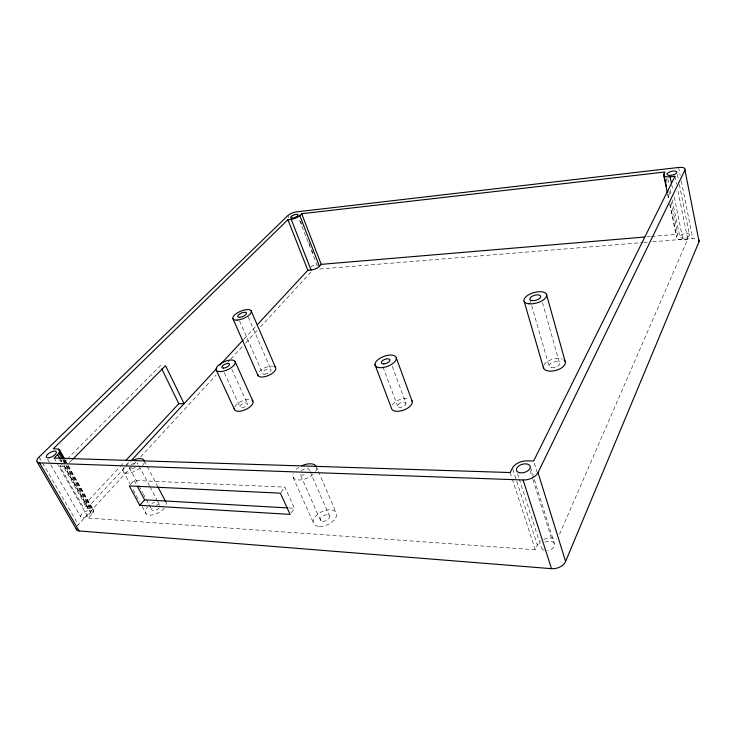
<?xml version="1.0" encoding="UTF-8"?>
<svg xmlns="http://www.w3.org/2000/svg" width="736" height="736" viewBox="0 0 736 736"><rect width="100%" height="100%" fill="white"/><g stroke="black" fill="none" stroke-linecap="round" stroke-linejoin="round"><path stroke-width="0.55" stroke-dasharray="3.68 2.76" d="M56.985 462.981L88.541 518.098L92.92 513.075L93.573 511.63L93.233 509.376L90.841 508.41L87.133 508.171L62.873 465.603M559.553 534.235L687.728 239.246L677.497 188.609M88.541 518.098L535.284 549.764L537.4 545.072A11.399 7.498 -15.8 0 1 540.555 541.3M687.728 239.246L682.962 239.632A8.225 3.496 -12.3 0 1 676.78 236.486L677.801 234.232L671.14 202.004M291.355 512.661L294.474 508.3L284.878 487.14L134.228 480.433L129.987 485.116M281.032 492.32L284.878 487.14M77.142 526.111A9.108 4.232 -30.1 0 1 78.32 524.593L132.811 465.437M133.593 464.6L135.93 462.061M140.604 456.992L216.117 375.02M227.792 362.351L230.129 359.812M230.911 358.966L242.586 346.297M245.695 342.912L257.379 330.234M260.489 326.858L310.316 272.78A6.468 2.484 -21.1 0 1 311.273 271.924M87.133 508.171L124.927 467.434M125.709 466.596L130.373 461.564M244.002 339.075L255.677 326.49M66.36 459.89L59.883 466.376L82.828 506.506L119.508 467.222M120.29 466.385L124.191 462.208M69.478 462.512L71.898 460.074M67.169 459.071L160.255 365.801L162.371 365.746M646.944 236.836L650.366 236.55M651.507 236.449L677.801 234.232M319.728 269.017L642.418 242.604M643.568 242.512L648.14 242.135M652.722 241.758L692.769 238.482A8.188 3.524 -12 0 1 696.486 238.666M59.883 466.376L65.44 466.578L88.348 506.856L82.828 506.506M288.751 507.978L294.474 508.3M543.812 539.405A11.399 7.498 -15.8 0 1 551.374 538.044L556.664 538.384M39.091 456.992L41.98 461.969M42.559 462.962L78.32 524.593M47.601 459.328L80.868 517.049M54.17 458.059L56.424 461.996M60.711 459.558L61.842 461.555M64.106 465.529L90.151 511.29M60.462 459.65L61.603 461.647M63.876 465.64L91.752 514.593M59.487 459.669L60.619 461.647M64.888 459.586L67.859 464.618M68.273 465.566L93.684 510.37M64.658 460.037L67.473 464.996M68.034 465.989L92.267 508.705M64.152 459.788L66.985 464.775M67.546 465.768L93.573 511.63M63.232 459.788L66.047 464.747M66.608 465.741L90.841 508.41M62.854 460.175L92.92 513.075M122.93 470.736L130.585 484.941M133.271 489.928L139.564 501.621M142.241 506.598L146.16 513.875M129.361 467.783L138.414 484.72M138.938 485.723L142.674 492.697M143.198 493.69L145.866 498.677M146.4 499.68L148.525 503.663M149.058 504.657L151.717 509.643M134.228 480.433L136.822 485.282M138.957 465.833L149.5 485.788M150.034 486.79L156.878 499.753M157.412 500.756L159.519 504.749M144.302 460.892L157.375 485.852M224.296 372.674L240.037 407.026M231.803 369.27L247.388 403.65M293.075 477.305L313.692 523.471M320.445 520.214L300.03 474.012A5.115 2.705 -24.4 0 0 305.918 474.223M239.568 320.933L262.586 373.456M310.187 471.73L329.424 515.881M248.253 317.06L271.004 369.619M316.186 466.348L317.998 470.562M318.458 471.61L336.14 512.633M287.859 215.593L288.687 217.709M300.592 221.278L301.815 224.443M308.761 242.356L309.985 245.52M311.622 249.734L312.846 252.899M299.681 220.377L317.354 265.935M382.978 366.924L397.624 406.079M392.26 366.344L405.959 403.457A4.379 2.245 -20.4 0 1 400.044 407.376A4.379 2.245 -20.4 0 1 399.381 403.494A4.379 2.245 -20.4 0 1 405.959 403.457M510.122 472.54L511.888 477.977M512.247 479.062L535.284 549.764M512.799 469.099L537.4 545.072M517.555 473.699L518.963 478.05M519.312 479.145L541.411 547.768M530.5 467.332L554.502 543.83A6.836 4.499 -15.8 0 1 547.602 550.464M530.168 470.635L532.57 478.244M532.91 479.329L551.374 538.044M534.318 463.202L537.032 471.923M529.92 299.469L549.166 366.381M542.487 302.643L559.526 363.124M666.328 178.673L667.469 184.23M668.849 190.9L669.999 196.457M668.012 194.175L668.932 198.628M670.082 204.194L676.78 236.486M667.589 193.964L668.739 199.539M669.668 204.001L676.605 237.443M667.874 178.756L669.024 184.34M670.165 189.925L671.315 195.5M672.235 199.962L679.816 236.799M671.72 184.644L672.86 190.256M674.24 196.99L682.962 239.632M674.995 176.235L676.586 184.11M678.592 167.458L680.165 175.343M681.288 180.982L692.769 238.482M677.332 174.368L678.224 178.848M679.356 184.451L689.476 234.867A4.931 2.098 -12.3 0 1 682.474 238.133A4.931 2.098 -12.3 0 1 681.996 234.517A4.931 2.098 -12.3 0 1 689.476 234.867M316.636 468.078A12.788 6.762 -24.4 0 1 315.109 472.181M313.223 474.288A12.788 6.762 -24.4 0 1 298.706 480.001A12.788 6.762 -24.4 0 1 293.112 473.552M296.222 469.384A12.788 6.762 -24.4 0 1 298.678 467.489M234.784 406.898A10.12 4.628 -24.5 0 1 250.645 399.62M301.263 470.838A5.115 2.705 -24.4 0 1 307.032 468.584A5.115 2.705 -24.4 0 1 309.295 471.114M310.859 267.021A3.91 1.481 -21 0 1 317.225 264.932M543.876 364.992A11.334 5.824 -15.2 0 1 562.479 359.14M544.934 542.193A6.836 4.499 -15.8 0 1 554.512 543.858M544.29 550.234A6.836 4.499 -15.8 0 1 541.604 545.367M392.362 404.8A10.957 5.612 -20.4 0 1 408.471 398.516M165.526 501.556A11.555 5.64 -28.6 0 1 166.308 504.427M164.284 508.208A11.555 5.64 -28.6 0 1 149.528 515.154A11.555 5.64 -28.6 0 1 147.568 507.187M151.855 503.58A11.555 5.64 -28.6 0 1 154.477 502.145M144.284 462.438A11.831 5.345 -27.8 0 1 142.112 466.109M140.098 467.986A11.831 5.345 -27.8 0 1 126.942 473.119A11.831 5.345 -27.8 0 1 123.795 467.397M125.865 464.885A11.831 5.345 -27.8 0 1 129.702 461.96M159.234 507.895A4.628 2.254 -28.6 0 1 153.346 510.664A4.628 2.254 -28.6 0 1 152.545 507.49M156.409 505.034A4.628 2.254 -28.6 0 1 159.749 505.236M131.072 464.95A4.729 2.134 -27.8 0 1 135.838 462.926A4.729 2.134 -27.8 0 1 137.89 464.462M135.231 467.369A4.729 2.134 -27.8 0 1 130.962 468.722A4.729 2.134 -27.8 0 1 129.38 467.158M259.155 371.717A9.651 4.26 -23.4 0 1 273.323 366.224M241.684 407.716A4.048 1.849 -24.5 0 0 247.471 404.138A4.048 1.849 -24.5 0 0 241.988 404.165A4.048 1.849 -24.5 0 0 241.684 407.716M319.433 526.415A12.466 7.102 -25 0 0 336.637 514.436A12.466 7.102 -25 0 0 318.789 513.498A12.466 7.102 -25 0 0 319.433 526.415M83.398 517.601A5.474 2.512 -29.8 0 0 90.418 511.888A5.474 2.512 -29.8 0 0 82.736 513.047A5.474 2.512 -29.8 0 0 83.398 517.601M322.708 521.373A4.986 2.843 -25 0 0 329.618 516.608A4.986 2.843 -25 0 0 322.497 516.194A4.986 2.843 -25 0 0 322.708 521.373M551.503 367.742A5.437 2.797 -15.2 0 0 559.645 363.842A5.437 2.797 -15.2 0 0 551.899 362.701A5.437 2.797 -15.2 0 0 551.503 367.742M264.537 374.164A4.628 2.042 -23.4 0 0 271.124 370.144A4.628 2.042 -23.4 0 0 264.73 370.309A4.628 2.042 -23.4 0 0 264.537 374.164"/><path stroke-width="1.1" d="M663.854 174.128A8.473 3.192 -13.3 0 0 670.11 176.787L674.995 176.235L533.637 461.021L527.096 460.856A11.896 7.038 -16.6 0 0 512.449 468.013L510.122 472.54L54.17 458.059L58.88 453.183L59.8 450.625L58.457 449.107L53.286 448.785L287.923 219.696L291.189 219.328A6.67 2.236 -20.9 0 0 299.81 215.593L301.696 213.725L664.948 172.003L663.854 174.128L666.393 186.374M76.323 528.862A9.108 4.232 -30.1 0 0 79.102 530.932L551.485 568.67A11.399 7.654 -15.5 0 0 565.607 561.485L699.062 241.629A8.188 3.524 -12 0 0 698.795 239.816M39.505 462.87L523.094 479.982A11.988 7.139 -16.4 0 0 538.025 472.641L684.968 170.044A8.482 3.183 -13.2 0 0 678.592 167.458L296.387 211.894A6.652 2.217 -20.9 0 0 287.859 215.593L39.091 456.992A9.467 3.846 -28.6 0 0 39.505 462.87L79.102 530.932M139.766 505.328L290.104 514.4L280.398 493.184L129.288 485.898L139.766 505.328L144.606 499.818L287.61 507.914M257.232 324.815L307.832 270.278L311.043 270.02A6.514 2.466 -21 0 0 319.433 266.303L321.227 264.353L644.653 237.029M131.155 460.718L216.761 368.442M219.871 365.084L243.22 339.912M125.746 460.543L178.811 403.705L184.074 403.678L165.554 365.654L72.708 459.255M37.159 461.996L76.737 529.892M57.62 454.655L59.892 458.648M59.404 449.705L64.474 458.657M58.457 449.107L59.579 451.094M60.711 453.082L61.833 455.069M59.625 451.812L63.59 458.795M58.88 453.183L62.284 459.172M137.347 486.248L144.606 499.818M157.9 486.855L165.747 501.823M161.754 368.874L178.811 403.705M216.255 370.024L234.508 409.556M235.078 361.523L252.89 401.12M232.999 318.835L258.014 375.535M251.132 310.767L275.558 367.54M287.923 219.696L307.832 270.278M291.189 219.328L311.043 270.02M299.81 215.593L319.433 266.303M301.696 213.725L321.227 264.353M375.02 364.725L391.386 408.048A10.957 5.612 -20.4 0 0 404.082 409.952A10.957 5.612 -20.4 0 0 411.599 400.154M396.299 357.944A11.215 5.308 -20.4 0 1 381.119 367.706A11.215 5.308 -20.4 0 1 379.574 358.506A11.215 5.308 -20.4 0 1 396.299 357.944L412.215 401.488M523.094 479.982L551.485 568.67M538.025 472.641L565.607 561.485M524.133 301.318L543.564 368.138M546.434 294.188L565.138 361.358M663.66 175.012L667.359 192.85M670.11 176.787L671.49 183.522M684.968 170.044L699.062 241.629M301.539 465.888A12.788 6.762 -24.4 0 1 316.186 466.348M252.052 400.191A10.12 4.628 -24.5 0 1 245.695 409.556A10.12 4.628 -24.5 0 1 234.324 408.324M564.144 360.088A11.334 5.824 -15.2 0 1 556.729 370.171A11.334 5.824 -15.2 0 1 543.352 366.629M132.406 460.515A11.831 5.345 -27.8 0 1 144.302 460.892M274.712 366.721A9.651 4.26 -23.4 0 1 268.879 375.314A9.651 4.26 -23.4 0 1 257.793 374.422M223.56 368.092A4.131 1.748 -24.1 0 0 229.512 364.532A4.131 1.748 -24.1 0 0 223.974 364.697A4.131 1.748 -24.1 0 0 223.56 368.092M48.99 457.764A5.667 2.309 -28.5 0 0 56.414 452.162A5.667 2.309 -28.5 0 0 48.558 453.514A5.667 2.309 -28.5 0 0 48.99 457.764M220.423 371.597A10.332 4.361 -24.1 0 0 235.262 362.673A10.332 4.361 -24.1 0 0 221.361 363.142A10.332 4.361 -24.1 0 0 220.423 371.597M292.477 218.077A4.002 1.343 -20.9 0 0 298.144 214.958A4.002 1.343 -20.9 0 0 292.486 215.611A4.002 1.343 -20.9 0 0 292.477 218.077M529.101 303.812A11.73 5.364 -15.9 0 0 546.664 295.578A11.73 5.364 -15.9 0 0 530.15 294.004A11.73 5.364 -15.9 0 0 529.101 303.812M532.275 300.647A5.63 2.576 -15.9 0 0 540.73 296.709A5.63 2.576 -15.9 0 0 532.827 295.936A5.63 2.576 -15.9 0 0 532.275 300.647M519.469 472.687A7.139 4.223 -16.6 0 0 530.27 467.351A7.139 4.223 -16.6 0 0 520.269 465.042A7.139 4.223 -16.6 0 0 519.469 472.687M669.64 175.416A5.088 1.914 -13.3 0 0 676.881 172.123A5.088 1.914 -13.3 0 0 669.226 172.104A5.088 1.914 -13.3 0 0 669.64 175.416M383.815 363.869A4.48 2.125 -20.4 0 0 389.905 359.978A4.48 2.125 -20.4 0 0 383.235 360.18A4.48 2.125 -20.4 0 0 383.815 363.869M239.678 317.317A4.766 1.868 -22.9 0 0 246.532 313.343A4.766 1.868 -22.9 0 0 240.037 313.738A4.766 1.868 -22.9 0 0 239.678 317.317M237.112 320.077A9.936 3.892 -22.9 0 0 251.353 311.77A9.936 3.892 -22.9 0 0 237.792 312.625A9.936 3.892 -22.9 0 0 237.112 320.077"/></g></svg>
